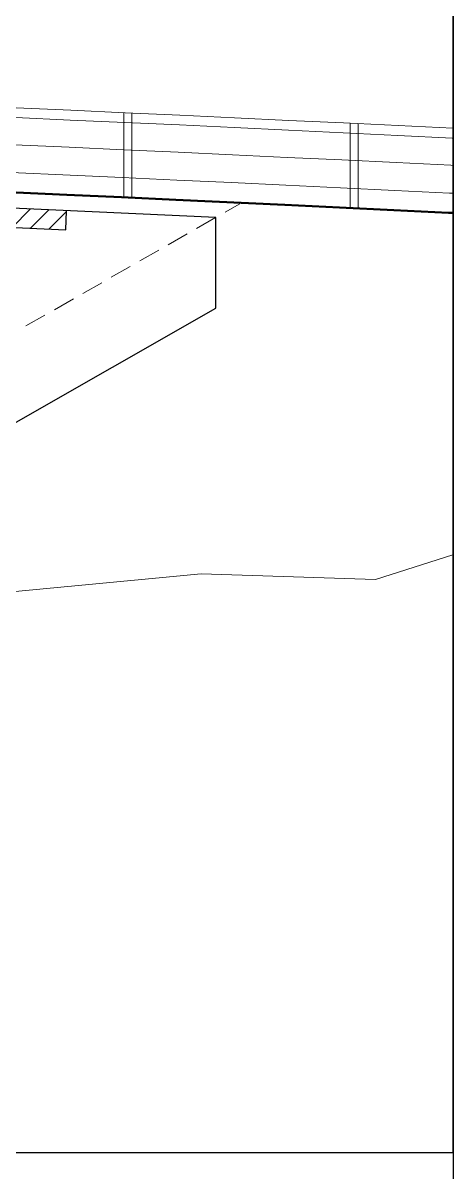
# Model space of a CAD drawing. Header units: millimetres. Extents: x 0.3 to 47.5, y 0.1 to 28.
# Drawn here: x 44.38 to 47.49, y 14.29 to 22.58 of the extents above; entities that cross this region are included whole.
import ezdxf

# ---------------------------------------------------------------- set-up
doc = ezdxf.new("R2010")
doc.units = ezdxf.units.MM
doc.layers.add('PDF _Geometria', color=7, linetype='Continuous')

msp = doc.modelspace()

# ---------------------------------------------------------------- linework, layer by layer
at = {"layer": 'PDF _Geometria', "lineweight": 25}
for points in [[(0.2517, 27.9682), (0.2517, 14.4324), (47.4858, 14.4324), (47.4858, 27.9682)], [(0.2517, 27.9682), (47.4858, 27.9682), (47.485, 0.1366), (0.2517, 0.1157)]]:
    msp.add_lwpolyline(points, close=True, dxfattribs=at)
at = {"layer": 'PDF _Geometria', "lineweight": 9}
for points in [[(18.595, 22.5416), (31.5992, 22.3916), (41.5492, 22.0849), (42.7592, 22.0357), (43.1525, 22.0191), (43.5458, 22.0024), (43.94, 21.9857), (44.3333, 21.9682), (44.7275, 21.9507), (45.1217, 21.9324), (45.515, 21.9149), (45.9092, 21.8966), (46.3025, 21.8774), (46.6958, 21.8591), (47.09, 21.8399), (47.4833, 21.8207), (47.485, 21.8207)], [(18.595, 22.4707), (31.5975, 22.3207), (41.5467, 22.0141), (42.7558, 21.9649), (43.15, 21.9482), (43.5433, 21.9316), (43.9367, 21.9149), (44.3308, 21.8974), (44.7242, 21.8799), (45.1183, 21.8616), (45.5117, 21.8441), (45.9058, 21.8257), (46.2992, 21.8074), (46.6925, 21.7882), (47.0867, 21.7691), (47.48, 21.7499), (47.485, 21.7499)], [(18.5942, 22.2732), (31.5933, 22.1241), (41.54, 21.8174), (42.7475, 21.7682), (43.1417, 21.7516), (43.535, 21.7349), (43.9283, 21.7182), (44.3217, 21.7007), (44.7158, 21.6832), (45.1092, 21.6649), (45.5025, 21.6474), (45.8958, 21.6291), (46.2892, 21.6107), (46.6833, 21.5916), (47.0767, 21.5724), (47.47, 21.5532), (47.485, 21.5524)], [(18.5942, 22.0724), (31.5892, 21.9232), (41.5325, 21.6166), (42.7392, 21.5674), (43.5258, 21.5341), (43.92, 21.5174), (45.1, 21.4649), (45.4933, 21.4466), (45.8867, 21.4282), (46.28, 21.4099), (46.6733, 21.3916), (47.0667, 21.3724), (47.46, 21.3524), (47.485, 21.3516)], [(45.11, 21.3224), (45.11, 21.9332)], [(45.1683, 21.3199), (45.1683, 21.9307)], [(46.7433, 21.2457), (46.7433, 21.8566)], [(46.8025, 21.2432), (46.8025, 21.8541)], [(44.3042, 21.1057), (44.4358, 21.2374)], [(44.4375, 21.0999), (44.5692, 21.2316)], [(44.5708, 21.0932), (44.6975, 21.2207)], [(45.9475, 21.2757), (45.8408, 21.2149)], [(45.7725, 21.1757), (45.6358, 21.0974)], [(45.5675, 21.0582), (45.4308, 20.9799)], [(45.3625, 20.9407), (45.2258, 20.8632)], [(45.1575, 20.8241), (45.02, 20.7457)], [(44.9517, 20.7066), (44.815, 20.6282)], [(44.7467, 20.5891), (44.61, 20.5116)], [(44.5417, 20.4724), (44.405, 20.3941)]]:
    msp.add_lwpolyline(points, dxfattribs=at)
at = {"layer": 'PDF _Geometria', "lineweight": 50}
msp.add_lwpolyline([(0.2525, 21.6574, -0.003601), (8.7508, 21.8566), (18.5933, 21.9307), (31.5858, 21.7816), (41.4283, 21.4782), (41.5533, 21.4732), (41.9467, 21.4574), (42.34, 21.4416), (42.7333, 21.4257), (43.1267, 21.4091), (43.52, 21.3924), (43.9133, 21.3757), (44.7, 21.3407), (45.0933, 21.3232), (45.4867, 21.3049), (46.2733, 21.2682), (46.6667, 21.2499), (47.06, 21.2307), (47.4533, 21.2107), (47.485, 21.2099)], format="xyb", dxfattribs=at)
at = {"layer": 'PDF _Geometria', "lineweight": 25}
for points in [[(44.2833, 18.0957), (44.2833, 19.6707), (45.7742, 20.5232), (45.7742, 21.1766), (41.9408, 21.3516)], [(44.2833, 17.3874), (44.2833, 18.0957), (41.9408, 18.0957), (41.9408, 21.2449), (41.9817, 21.2449), (41.98, 21.2116), (44.6917, 21.0882), (44.6983, 21.2257)]]:
    msp.add_lwpolyline(points, dxfattribs=at)
at = {"layer": 'PDF _Geometria', "lineweight": 20}
msp.add_lwpolyline([(47.485, 18.7432), (46.9258, 18.5649), (45.67, 18.6074), (44.2258, 18.4691), (42.5942, 18.5091), (41.1533, 18.5357), (40.7592, 18.5357), (40.5625, 18.3391), (40.3658, 18.3391), (40.15, 18.5549), (39.4092, 18.5682), (39.2483, 18.5841), (38.6125, 18.5549), (38.2317, 18.6224)], dxfattribs=at)

doc.saveas('drawing.dxf')
